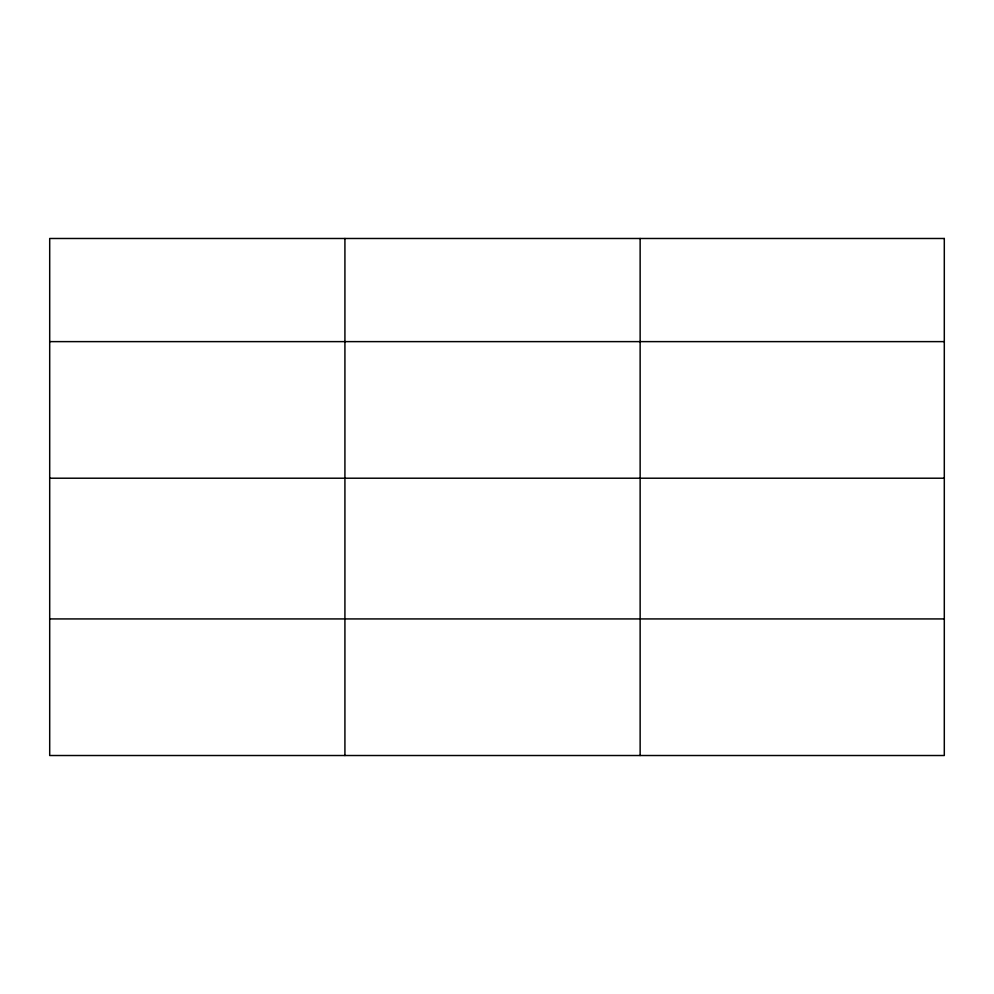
<?xml version="1.0" encoding="UTF-8"?>
<svg xmlns="http://www.w3.org/2000/svg" width="994" height="994" viewBox="0 0 994 994"><rect width="100%" height="100%" fill="white"/><g stroke="black" fill="none" stroke-linecap="round" stroke-linejoin="round"><path stroke-width="1.49" d="M49.7 341.625L944.3 341.625M49.7 478.213L944.3 478.213M49.7 618.927L944.3 618.927M640.136 238.485L640.136 755.515M344.918 238.485L344.918 755.515M944.3 238.485L49.7 238.485L49.7 755.515L944.3 755.515L944.3 238.485"/></g></svg>
